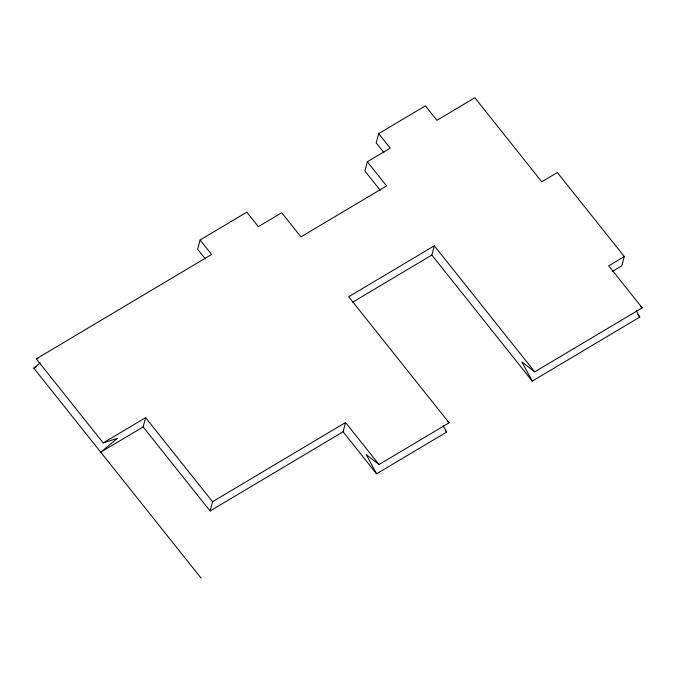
<?xml version="1.0" encoding="UTF-8"?>
<svg xmlns="http://www.w3.org/2000/svg" width="676" height="676" viewBox="0 0 676 676"><rect width="100%" height="100%" fill="white"/><g stroke="black" fill="none" stroke-linecap="round" stroke-linejoin="round"><path stroke-width="1.01" d="M143.143 426.945L145.61 417.675L212.568 501.71L210.101 510.98L143.143 426.945L100.749 452.185L117.523 438.302L103.217 442.915L36.267 358.88L211.647 254.455L200.104 239.972L246.816 212.154L258.367 226.637L281.723 212.729L300.964 236.879L386.587 185.9L367.347 161.75L390.213 148.137L378.67 133.645L425.381 105.836L436.924 120.32L474.822 97.758L541.772 181.793L557.345 172.524L624.294 256.559L621.827 265.829L612.312 271.498M200.104 239.972L197.637 249.241L205.335 258.9M367.347 161.75L364.888 171.02L380.275 190.336M378.67 133.645L376.202 142.915L383.892 152.582M210.101 510.98L343.087 431.795L345.546 422.525L379.025 464.547L449.101 422.821L348.672 296.772L434.305 245.785L534.733 371.842L642.2 307.85L608.721 265.829L624.294 256.559M352.517 302.282L431.837 255.055L434.305 245.785M201.178 578.242L33.8 368.15L40.188 362.86M33.8 368.15L36.512 366.536M103.217 442.915L145.61 417.675M212.568 501.71L345.546 422.525M343.087 431.795L376.557 473.817L446.633 432.091L443.186 425.694M431.837 255.055L532.265 381.112L639.733 317.12L636.277 310.723M36.267 358.88L38.177 358.263M640.595 306.608L642.2 307.85M534.733 371.842L521.906 361.922L532.265 381.112M447.495 421.587L449.101 422.821M379.025 464.547L366.215 454.568L376.557 473.817M637.764 314.644L639.733 317.12M445.323 430.443L446.633 432.091"/></g></svg>
